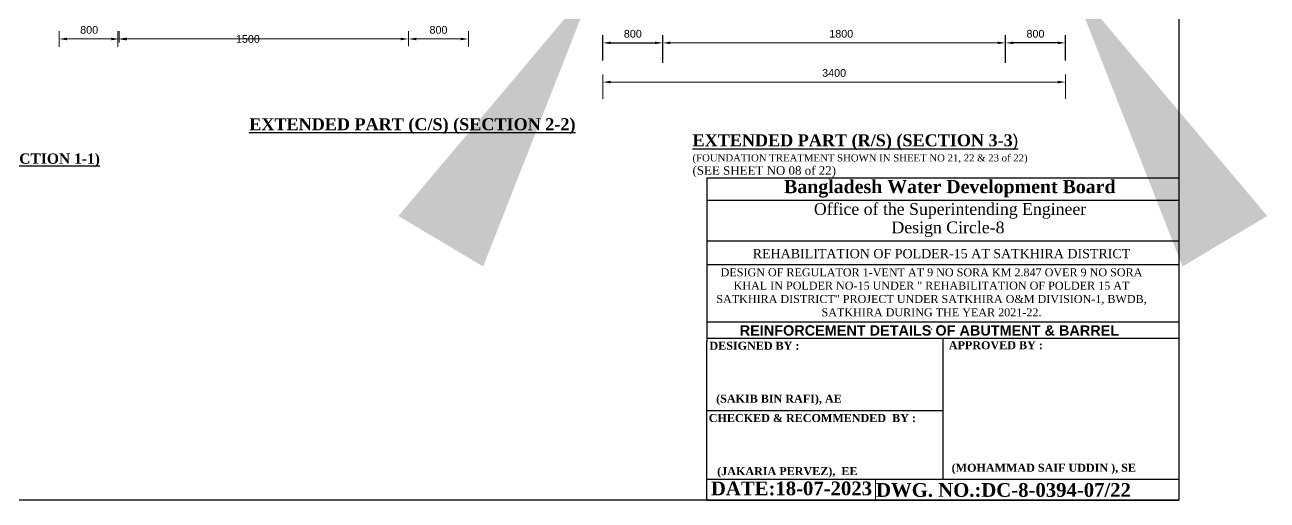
# Model space of a CAD drawing. Extents: x -426260 to 2055400, y -4304674 to -305611.
# Drawn here: x 398676 to 413177, y -1911689 to -1906140 of the extents above; entities that cross this region are included whole.
import ezdxf

# ---------------------------------------------------------------- set-up
doc = ezdxf.new("R2010")
doc.units = 0
doc.header["$LTSCALE"] = 300
doc.header["$MEASUREMENT"] = 0
doc.header["$PDMODE"] = 3
doc.layers.get('0').update_dxf_attribs({"linetype": 'CONTINUOUS'})
doc.layers.get('DEFPOINTS').update_dxf_attribs({"linetype": 'CONTINUOUS'})
doc.layers.add('Dim', color=7, linetype='CONTINUOUS', lineweight=9)
doc.layers.add('Left Bank Profile', color=7, linetype='CONTINUOUS', lineweight=25)
doc.layers.add('LINE', color=7, linetype='CONTINUOUS')
doc.layers.add('TXT', color=7, linetype='CONTINUOUS')
doc.styles.add('Arial', font='arial.ttf')
doc.styles.add('Arial-200', font='arial.ttf')
doc.styles.add('DIM', font='isocp3.shx')
doc.dimstyles.new('3', dxfattribs={"dimtxt": 225, "dimasz": 350, "dimexe": 100, "dimexo": 25, "dimgap": 9, "dimtad": 0, "dimdec": 0, "dimzin": 0, "dimdsep": 46, "dimtxsty": 'Standard', "dimcen": 0, "dimclrd": 5, "dimclre": 6, "dimclrt": 256, "dimadec": 0, "dimazin": 0, "dimtfac": 1, "dimtdec": 0, "dimtofl": 0, "dimtmove": 2, "dimatfit": 3, "dimfxl": 1, "dimtolj": 1, "dimtzin": 0, "dimarcsym": 0})
doc.dimstyles.new('dim_60', dxfattribs={"dimtxt": 120, "dimasz": 120, "dimexe": 60, "dimexo": 60, "dimgap": 50, "dimtad": 1, "dimdec": 0, "dimzin": 0, "dimdsep": 46, "dimtxsty": 'DIM', "dimcen": 0.09, "dimclrd": 5, "dimclre": 5, "dimclrt": 7, "dimadec": 0, "dimazin": 0, "dimtfac": 1, "dimtdec": 0, "dimtmove": 0, "dimatfit": 3, "dimfxl": 1, "dimtolj": 1, "dimtzin": 0, "dimarcsym": 0})

# ---------------------------------------------------------------- blocks, each defined once
blk = doc.blocks.new('*D546')
at = {"layer": 'DEFPOINTS', "color": 0, "transparency": 16777216}
for p in [(406123, -1906351), (405423, -1906617), (406123, -1906642)]:
    blk.add_point(p, dxfattribs=at)
at = {"layer": 'Dim', "color": 5, "lineweight": -2, "transparency": 16777216}
for p, q in [((405423, -1906557), (405423, -1906261)), ((406123, -1906582), (406123, -1906261)), ((405513, -1906351), (406033, -1906351))]:
    blk.add_line(p, q, dxfattribs=at)
at = {"layer": 'Dim', "color": 5, "transparency": 16777216}
for points in [[(405513, -1906336), (405513, -1906366), (405423, -1906351)], [(406033, -1906336), (406033, -1906366), (406123, -1906351)]]:
    blk.add_solid(points, dxfattribs=at)
at = {"layer": 'Dim', "color": 7, "transparency": 16777216, "insert": (405773, -1906245), "char_height": 90, "attachment_point": 5, "style": 'Arial'}
blk.add_mtext('\\A1;800', dxfattribs=at)
blk = doc.blocks.new('*D547')
at = {"layer": 'DEFPOINTS', "color": 0, "transparency": 16777216}
for p in [(410123, -1906351), (410123, -1906642), (410823, -1906617)]:
    blk.add_point(p, dxfattribs=at)
at = {"layer": 'Dim', "color": 5, "lineweight": -2, "transparency": 16777216}
for p, q in [((410123, -1906582), (410123, -1906261)), ((410823, -1906557), (410823, -1906261)), ((410733, -1906351), (410213, -1906351))]:
    blk.add_line(p, q, dxfattribs=at)
at = {"layer": 'Dim', "color": 5, "transparency": 16777216}
for points in [[(410213, -1906336), (410213, -1906366), (410123, -1906351)], [(410733, -1906336), (410733, -1906366), (410823, -1906351)]]:
    blk.add_solid(points, dxfattribs=at)
at = {"layer": 'Dim', "color": 7, "transparency": 16777216, "insert": (410473, -1906245), "char_height": 90, "attachment_point": 5, "style": 'Arial'}
blk.add_mtext('\\A1;800', dxfattribs=at)

msp = doc.modelspace()

# ---------------------------------------------------------------- linework, layer by layer
at = {"layer": 'Dim', "color": 5}
for p, q in [((399077.2, -1906396.3), (399077.2, -1906215.6)), ((399762.8, -1906345.8), (399762.8, -1906215.6)), ((399762.8, -1906396.6), (399762.8, -1906215.9)), ((399777.2, -1906345.8), (399777.2, -1906215.6)), ((399777.2, -1906333), (399777.2, -1906215.6)), ((403154.8, -1906389), (403154.8, -1906215.6)), ((403154.8, -1906389), (403154.8, -1906215.6)), ((403854.5, -1906396.3), (403854.5, -1906215.6)), ((406122.6, -1906521.6), (406122.6, -1906261)), ((410122.6, -1906521.6), (410122.6, -1906261)), ((399687.2, -1906305.6), (399167.2, -1906305.6)), ((399852.8, -1906305.6), (403064.8, -1906305.6)), ((403244.8, -1906305.6), (403764.5, -1906305.6)), ((406212.6, -1906351), (407832.6, -1906351)), ((410032.6, -1906351), (407216.6, -1906351)), ((405422.6, -1907003.6), (405422.6, -1906718.5)), ((410822.6, -1907003.6), (410822.6, -1906718.5)), ((405512.6, -1906808.5), (410732.6, -1906808.5))]:
    msp.add_line(p, q, dxfattribs=at)
for points in [[(399167.2, -1906290.6), (399167.2, -1906320.6), (399077.2, -1906305.6)], [(399687.2, -1906290.6), (399687.2, -1906320.6), (399777.2, -1906305.6)], [(399852.8, -1906290.6), (399852.8, -1906320.6), (399762.8, -1906305.6)], [(399867.2, -1906290.6), (399867.2, -1906320.6), (399777.2, -1906305.6)], [(403064.8, -1906290.6), (403064.8, -1906320.6), (403154.8, -1906305.6)], [(403244.8, -1906290.6), (403244.8, -1906320.6), (403154.8, -1906305.6)], [(403764.5, -1906290.6), (403764.5, -1906320.6), (403854.5, -1906305.6)], [(406212.6, -1906336), (406212.6, -1906366), (406122.6, -1906351)], [(410032.6, -1906336), (410032.6, -1906366), (410122.6, -1906351)], [(405512.6, -1906793.5), (405512.6, -1906823.5), (405422.6, -1906808.5)], [(410732.6, -1906793.5), (410732.6, -1906823.5), (410822.6, -1906808.5)]]:
    msp.add_solid(points, dxfattribs=at)
at = {"layer": 'Left Bank Profile'}
msp.add_lwpolyline([(406637.4, -1911689.3), (412145.6, -1911689.3)], dxfattribs=at)
msp.add_lwpolyline([(406637.4, -1911689.3), (412145.6, -1911689.3)], dxfattribs=at)
at = {"layer": 'LINE'}
for p, q in [((406637.4, -1907924.6), (412145.6, -1907924.6)), ((406637.4, -1907924.6), (406637.4, -1909840.8)), ((406637.4, -1908185.8), (412145.6, -1908185.8)), ((406637.4, -1908662.8), (412145.6, -1908662.8)), ((406637.4, -1908939.4), (412145.6, -1908939.4)), ((406637.4, -1909607.8), (412145.6, -1909607.8)), ((406637.4, -1909797), (412145.6, -1909797)), ((406637.4, -1911689.3), (406637.4, -1909840.8)), ((409391.5, -1909797), (409391.5, -1911444.8)), ((406637.4, -1910640.7), (409391.5, -1910640.7)), ((406637.4, -1911444.8), (412145.6, -1911444.8)), ((407670.9, -1911444.8), (412145.6, -1911444.8)), ((407670.9, -1911444.8), (412145.6, -1911444.8)), ((407670.9, -1911444.8), (412145.6, -1911444.8))]:
    msp.add_line(p, q, dxfattribs=at)
at = {"layer": 'LINE', "lineweight": 9}
msp.add_line((412145.6, -1907924.6), (412145.6, -1911689.3), dxfattribs=at)
at = {"layer": 'LINE', "color": 7, "lineweight": 9}
for p, q in [((408606.1, -1911444.8), (408606.1, -1911689.3)), ((412145.6, -1911689.3), (406820.7, -1911689.3)), ((411009.3, -1911689.3), (411381.7, -1911689.3))]:
    msp.add_line(p, q, dxfattribs=at)
at = {"layer": 'LINE'}
msp.add_lwpolyline([(412145.6, -1911689.3), (391501.4, -1911689.3), (391501.4, -1897090.9), (412145.6, -1897090.9)], close=True, dxfattribs=at)

# ---------------------------------------------------------------- texts
at = {"color": 0, "linetype": 'ByBlock', "lineweight": -2, "insert": (407020.6, -1909769.6), "char_height": 120.659, "width": 6505.184, "attachment_point": 7, "style": 'Arial-200'}
msp.add_mtext('{\\fArial|b1|i0|c0|p34;REINFORCEMENT DETAILS OF ABUTMENT & BARREL}', dxfattribs=at)
at = {"layer": 'Dim', "color": 7, "char_height": 90, "attachment_point": 5, "style": 'Arial'}
for s, insert in [('\\A1;800', (399427.2, -1906199.6)), ('\\A1;1500', (401279.8, -1906305.6)), ('\\A1;800', (403504.7, -1906199.6)), ('\\A1;1800', (408205.8, -1906245.1)), ('\\A1;3400', (408122.6, -1906702.6))]:
    msp.add_mtext(s, dxfattribs=dict(at, insert=insert))
at = {"layer": 'LINE', "color": 7, "lineweight": 9}
for s, insert, char_height, width, attachment_point in [('{\\fTimes New Roman|b1|i0|c0|p18;Bangladesh Water Development Board}', (407538.3, -1907951.9), 153.458, 5512.178, 1), ('{\\fTimes New Roman|b0|i0|c0|p18;Office of the Superintending Engineer}', (407886.1, -1908221.7), 137.331, 4932.87, 1), ('{\\fTimes New Roman|b0|i0|c0|p18;Design Circle-8}', (408792, -1908436.5), 137.331, 4932.87, 1), ('{\\fTimes New Roman Greek|b0|i0|c0|p18;\\C256;REHABILITATION OF POLDER-15 AT SATKHIRA DISTRICT}', (409375.9, -1908866.6), 107.957, 5370.255, 8), ('{\\fTimes New Roman Greek|b0|i0|c0|p18;\\C256;DESIGN OF REGULATOR 1-VENT AT 9 NO SORA KM 2.847 OVER 9 NO SORA KHAL IN POLDER NO-15 UNDER " REHABILITATION OF POLDER 15 AT SATKHIRA DISTRICT" PROJECT UNDER SATKHIRA O&M DIVISION-1, BWDB, SATKHIRA DURING THE YEAR 2021-22.\\P.}', (409259.2, -1909700.9), 93.4222, 5199.132, 8)]:
    msp.add_mtext(s, dxfattribs=dict(at, insert=insert, char_height=char_height, width=width, attachment_point=attachment_point))
at = {"layer": 'LINE', "color": 7, "lineweight": 9, "attachment_point": 1}
for s, insert, char_height in [('{\\fTimes New Roman|b1|i0|c0|p18;DESIGNED BY :}', (406666.9, -1909839.7), 93.422), ('{\\fTimes New Roman|b1|i0|c0|p18;APPROVED BY :}', (409461.3, -1909833.7), 93.422), ('{\\fTimes New Roman|b1|i0|c0|p18;\\C0;(SAKIB BIN RAFI), AE}', (406745.3, -1910458), 93.422), ('{\\fTimes New Roman|b1|i0|c0|p18;CHECKED & RECOMMENDED  BY :}', (406659.3, -1910684), 93.422), ('{\\fTimes New Roman|b1|i0|c0|p18;\\C0;(JAKARIA PERVEZ),  EE  }', (406757.5, -1911304.1), 93.422), ('{\\fTimes New Roman|b1|i0|c0|p18;\\C0;(MOHAMMAD SAIF UDDIN ), SE}', (409494.2, -1911264.3), 93.422), ('{\\fTimes New Roman|b1|i0|c0|p18;DATE:18-07-2023}', (406684.7, -1911472.1), 160.072), (' {\\fTimes New Roman|b1|i0|c0|p18;DWG. NO.:DC-8-0394-07/22}', (408552.6, -1911490.3), 160.072)]:
    msp.add_mtext(s, dxfattribs=dict(at, insert=insert, char_height=char_height))
at = {"layer": 'TXT', "color": 0, "attachment_point": 4}
for s, insert, char_height, width in [('{\\fTimes New Roman|b1|i0|c0|p18;\\H1.167x;\\L\\C6;EXTENDED PART (C/S) (SECTION 2-2)}', (401296, -1907323.5), 120, 4042.526), ('{\\fTimes New Roman|b1|i0|c0|p18;\\H1.167X;\\L\\C6;EXTENDED PART (R/S) (SECTION 3-3\\fArial|b0|i0|c0|p34;) \\P\\fTimes New Roman|b0|i0|c0|p18;\\H0.5934X;\\l\\C7;(FOUNDATION TREATMENT SHOWN IN SHEET NO 21, 22 & 23 of 22) \\P\\H1.204X;(SEE SHEET NO 08 of 22)}', (406469.8, -1907670.6), 120, 4149.733), ('{\\fTimes New Roman|b1|i0|c0|p18;\\H0.9231x;\\L\\C6;REINFORCEMENT DETAILS OF BARREL (SECTION 1-1)}', (394713.2, -1907721.3), 130, 6006.209)]:
    msp.add_mtext(s, dxfattribs=dict(at, insert=insert, char_height=char_height, width=width))

# ---------------------------------------------------------------- dimensions: what is measured, and where the dimension line sits
at = {"layer": 'Dim'}
dim = msp.add_linear_dim(base=(406122.6, -1906351), p1=(405422.6, -1906616.6), p2=(406122.6, -1906641.6), text='800', dimstyle='dim_60', override={"dimtxt": 90, "dimasz": 90, "dimexe": 90, "dimgap": 60, "dimtxsty": 'Arial'}, dxfattribs=at)
dim.commit()
dim.dimension.update_dxf_attribs({"geometry": '*D546', "text_midpoint": (405772.6, -1906245.1)})
dim = msp.add_linear_dim(base=(410122.6, -1906351), p1=(410822.6, -1906616.6), p2=(410122.6, -1906641.6), angle=180, text='800', dimstyle='dim_60', override={"dimtxt": 90, "dimasz": 90, "dimexe": 90, "dimgap": 60, "dimtxsty": 'Arial'}, dxfattribs=at)
dim.commit()
dim.dimension.update_dxf_attribs({"geometry": '*D547', "text_midpoint": (410472.6, -1906245.1)})

# ---------------------------------------------------------------- leaders
at = {"layer": 'LINE', "color": 3, "ltscale": 0.5}
for points in [[(405323, -1905659.6), (405276.4, -1905737.8), (405193.5, -1905737.8)], [(410892.4, -1905659.6), (410939, -1905737.8), (411071.5, -1905737.8)]]:
    msp.add_leader(points, dimstyle='3', override={"dimasz": 3500, "dimgap": 9, "dimtad": 0, "dimfxl": 700}, dxfattribs=at)

doc.saveas('drawing.dxf')
